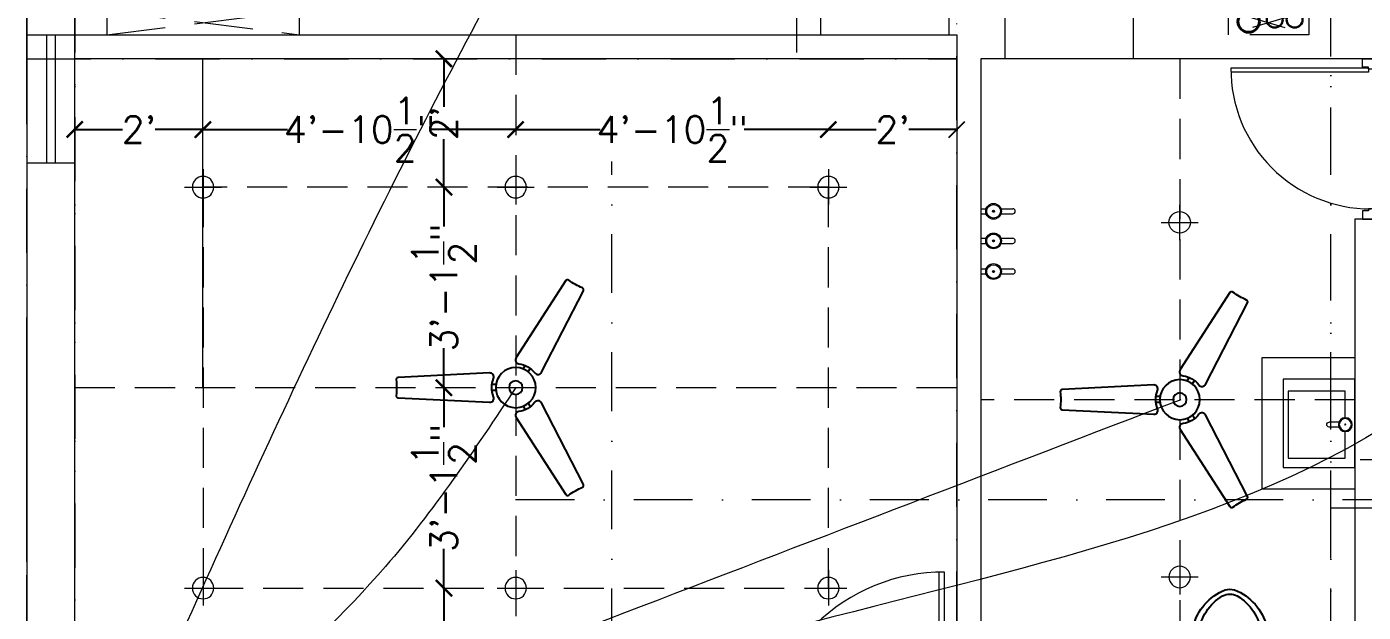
# Model space of a CAD drawing. Header units: inches. Extents: x 10416 to 14183, y 3009 to 10486.
# Drawn here: x 11185.9 to 11436, y 6540.8 to 6650.4 of the extents above; entities that cross this region are included whole.
import ezdxf

# ---------------------------------------------------------------- set-up
doc = ezdxf.new("R2010")
doc.units = ezdxf.units.IN
doc.header["$MEASUREMENT"] = 0
doc.header["$PDMODE"] = 98
for name, pattern in [('DASHDOTX2', [2, 1, -0.5, 0, -0.5]), ('DASHEDX2', [1.5, 1, -0.5]), ('HIDDENX2', [0.75, 0.5, -0.25])]:
    doc.linetypes.add(name, pattern=pattern)
doc.layers.get('0').update_dxf_attribs({"lineweight": 9})
doc.layers.get('Defpoints').update_dxf_attribs({"lineweight": 9})
for name, color, linetype in [('A7- wall', 12, 'Continuous'), ('A7-arch', 144, 'DASHEDX2'), ('A7-cut out', 252, 'DASHDOTX2'), ('A7-door', 33, 'Continuous'), ('A7-sanitary', 132, 'Continuous'), ('A7-window', 4, 'Continuous'), ('AV-ele line', 252, 'HIDDENX2')]:
    doc.layers.add(name, color=color, linetype=linetype)
for name, color, linetype, lineweight in [('DIM', 7, 'Continuous', 9), ('electrica', 8, 'Continuous', 0), ('elehatch', 7, 'Continuous', 0)]:
    doc.layers.add(name, color=color, linetype=linetype, lineweight=lineweight)
doc.styles.get("Standard").update_dxf_attribs({"font": 'txt.shx', "height": 5})
doc.dimstyles.new('FERDIM', dxfattribs={"dimtxt": 5, "dimasz": 3, "dimexe": 0.1875, "dimexo": 0.375, "dimgap": 0.125, "dimtad": 0, "dimdec": 1, "dimzin": 0, "dimdsep": 46, "dimlunit": 4, "dimtxsty": 'Standard', "dimblk1": 'OBLIQUE', "dimblk2": 'ARCHTICK', "dimsah": 1, "dimcen": 0.09375, "dimdle": 0.1875, "dimclrd": 256, "dimclre": 256, "dimclrt": 256, "dimadec": 0, "dimazin": 3, "dimtfac": 1, "dimtdec": 1, "dimtofl": 0, "dimtmove": 1, "dimatfit": 3, "dimldrblk": 'OPEN30', "dimfxl": 1, "dimtolj": 1, "dimtzin": 0, "dimarcsym": 0})

# ---------------------------------------------------------------- blocks, each defined once
blk = doc.blocks.new('*U13')
for p, q in [((9.5, -6), (9.5, -2)), ((-10, -8.5), (-8, -8.5)), ((-10, -9.5), (-10, -8.5)), ((-8, -8.5), (-8, -8)), ((-7, -8), (-7, -9.5)), ((-4, -8), (-6, -14)), ((4, -8), (6, -14)), ((-7, -9.5), (-10, -9.5)), ((4, -14), (-4, -14))]:
    blk.add_line(p, q)
blk.add_lwpolyline([(10.5, -8), (10.5, 0), (-10.5, 0), (-10.5, -8)], close=True)
for points in [[(-9.5, -2), (-9.5, -6)], [(8.5, -1), (-8.5, -1)], [(-8.5, -7), (8.5, -7)]]:
    blk.add_lwpolyline(points)
for centre, radius, start, end in [((-8.62, -1.88), 0.884, 81.8699, 188.1301), ((8.62, -1.88), 0.884, 351.8699, 98.1301), ((-8.62, -6.12), 0.884, 171.8699, 278.1301), ((8.62, -6.12), 0.884, 261.8699, 8.1301), ((3.52, -21.58), 12.17, 141.4691, 247.9714), ((4.2, -21.82), 11.33, 136.3677, 238.9468), ((-3.52, -21.58), 12.17, 292.0284, 38.5307), ((-4.2, -21.82), 11.33, 301.053, 43.6321), ((0, -27.88), 4, 245.7318, 294.2682), ((0, -29), 4, 254.8605, 285.1395)]:
    blk.add_arc(centre, radius, start, end)
blk = doc.blocks.new('FFDF')
at = {"layer": 'A7-sanitary', "lineweight": 9}
for p, q in [((20303.78, 256.15), (20303.78, 255.15)), ((20304.72, 256.15), (20304.72, 255.14)), ((20309.5, 256.15), (20309.5, 255.15)), ((20310.45, 256.15), (20310.45, 255.14)), ((20315.04, 256.15), (20315.04, 255.15)), ((20315.99, 256.15), (20315.99, 255.14)), ((20304.41, 253.83), (20304.06, 253.68)), ((20310.14, 253.83), (20309.79, 253.68)), ((20315.68, 253.83), (20315.33, 253.68)), ((20303.78, 252.36), (20303.78, 250.16)), ((20304.72, 252.37), (20304.72, 250.16)), ((20309.5, 252.36), (20309.5, 250.16)), ((20310.45, 252.37), (20310.45, 250.16)), ((20315.04, 252.36), (20315.04, 250.16)), ((20315.99, 252.37), (20315.99, 250.16))]:
    blk.add_line(p, q, dxfattribs=at)
for centre, radius in [((20304.24, 253.75), 1.47), ((20309.97, 253.75), 1.47), ((20315.5, 253.75), 1.47), ((20304.24, 253.75), 1.28), ((20304.24, 253.75), 0.19), ((20309.97, 253.75), 1.28), ((20309.97, 253.75), 0.19), ((20315.5, 253.75), 1.28), ((20315.5, 253.75), 0.19)]:
    blk.add_circle(centre, radius, dxfattribs=at)
for centre in [(20304.25, 250.16), (20309.98, 250.16), (20315.51, 250.16)]:
    blk.add_arc(centre, 0.474, 180, 0, dxfattribs=at)
blk = doc.blocks.new('GFGGFFG')
at = {"layer": 'A7-sanitary', "lineweight": 9}
for p, q in [((20260.78, 242.76), (20260.78, 256.15)), ((20260.78, 256.15), (20277.33, 256.15)), ((20277.33, 256.15), (20277.33, 242.76)), ((20268.37, 253.14), (20268.37, 251.32)), ((20268.75, 254.31), (20268.88, 254.42)), ((20269.26, 253.14), (20269.26, 251.32)), ((20277.33, 242.76), (20260.78, 242.76))]:
    blk.add_line(p, q, dxfattribs=at)
blk.add_lwpolyline([(20270.12, 254.36), (20275.07, 254.36), (20275.07, 243.65), (20262.57, 243.65), (20262.57, 254.36), (20267.51, 254.36)], dxfattribs=at)
for radius in [1.3, 1.13, 0.0821]:
    blk.add_circle((20268.82, 254.36), radius, dxfattribs=at)
blk.add_arc((20268.82, 251.32), 0.446, 180, 0, dxfattribs=at)
blk = doc.blocks.new('tdyjyu')
at = {"layer": 'A7- wall', "color": 0, "lineweight": 13, "ltscale": 45}
for p, q in [((13437.21, 6621.56), (13419.82, 6621.56)), ((13419.82, 6621.56), (13419.82, 6597.01)), ((13437.21, 6597.01), (13419.82, 6597.01))]:
    blk.add_line(p, q, dxfattribs=at)
at = {"layer": 'A7-sanitary', "lineweight": 9}
blk.add_blockref('FFDF', (-7029.6, 6497.65), dxfattribs=at)
at = {"layer": 'A7-sanitary', "lineweight": 9, "xscale": -0.8359999999905994, "yscale": 0.8359999999905994, "zscale": 0.8360000000000118}
for p, rotation in [((13328.21, 6735.56), 270), ((13413.83, 6550.68), 180)]:
    blk.add_blockref('*U13', p, dxfattribs=dict(at, rotation=rotation))
at = {"layer": 'A7-sanitary', "lineweight": 9, "xscale": -1, "rotation": 270}
for p in [(13070.58, -13573.42), (13181.06, -13659.77)]:
    blk.add_blockref('GFGGFFG', p, dxfattribs=at)
at = {"layer": 'A7-sanitary', "lineweight": 9, "rotation": 89.99999999999999}
blk.add_blockref('FFDF', (13623.36, -13666.55), dxfattribs=at)
blk = doc.blocks.new('WTHREREG')
at = {"layer": 'A7-door', "lineweight": 0}
for p, q in [((677.32, -489.1), (677.32, -493.1)), ((679.32, -489.1), (677.32, -489.1)), ((679.32, -490.6), (679.32, -489.1)), ((679.82, -490.6), (679.32, -490.6)), ((679.32, -493.1), (679.32, -491.6)), ((679.32, -491.6), (679.82, -491.6)), ((679.82, -491.6), (679.82, -490.6)), ((677.32, -493.1), (679.32, -493.1))]:
    blk.add_line(p, q, dxfattribs=at)
blk = doc.blocks.new('EWRT5RYH6THYH')
at = {"lineweight": 0}
for p, q in [((713.07, -490.6), (713.07, -457.11)), ((714.07, -490.6), (714.07, -457.1)), ((714.07, -490.6), (713.07, -490.6))]:
    blk.add_line(p, q, dxfattribs=at)
blk.add_arc((713.82, -491.1), 34, 89.5787, 180, dxfattribs=at)
blk.add_blockref('WTHREREG', (0, 0), dxfattribs=at)
at = {"lineweight": 0, "xscale": -1}
blk.add_blockref('WTHREREG', (1393.64, 0), dxfattribs=at)
blk = doc.blocks.new('rrttrhtrhr')
at = {"layer": 'A7-arch', "lineweight": 13, "ltscale": 11}
for p, q in [((12003.71, 6686.47), (12039.71, 6681.97)), ((12003.71, 6681.97), (12039.71, 6686.47))]:
    blk.add_line(p, q, dxfattribs=at)
at = {"layer": 'A7-cut out', "lineweight": 13, "ltscale": 11}
for p, q in [((12213.58, 6681.97), (12213.58, 6686.47)), ((12213.58, 6686.47), (12228.58, 6681.97)), ((12228.58, 6686.47), (12213.58, 6681.97)), ((12228.58, 6686.47), (12228.58, 6681.97)), ((12228.58, 6681.97), (12213.58, 6681.97))]:
    blk.add_line(p, q, dxfattribs=at)
at = {"layer": 'A7-sanitary', "color": 3, "lineweight": 40, "ltscale": 45}
blk.add_circle((12217.34, 6684.44), 2, dxfattribs=at)
at = {"layer": 'A7-sanitary', "lineweight": 30, "ltscale": 45}
for centre in [(12222.21, 6684.82), (12225.94, 6684.82)]:
    blk.add_circle(centre, 1.5, dxfattribs=at)
at = {"layer": 'A7-window', "lineweight": 13, "ltscale": 45}
for p, q in [((11992.41, 6681.97), (11992.41, 6657.97)), ((11994.01, 6681.97), (11994.01, 6657.97))]:
    blk.add_line(p, q, dxfattribs=at)
at = {"layer": 'elehatch', "lineweight": 13, "ltscale": 45}
for p, q in [((11988.71, 6762.97), (11988.71, 6314.47)), ((12003.71, 6686.47), (12003.71, 6681.97)), ((12039.71, 6686.47), (12039.71, 6681.97)), ((12137.21, 6686.47), (12137.21, 6681.97)), ((12161.21, 6686.47), (12161.21, 6681.97)), ((12171.71, 6686.47), (12171.71, 6677.47)), ((12195.71, 6686.47), (12195.71, 6677.47)), ((11988.71, 6681.97), (12162.71, 6681.97)), ((11997.71, 6318.97), (11997.71, 6681.97)), ((12162.71, 6681.97), (12162.71, 6545.47)), ((12241.71, 6677.47), (12167.21, 6677.47)), ((12167.21, 6677.47), (12167.21, 6545.47)), ((11997.71, 6657.97), (11988.71, 6657.97)), ((12237.21, 6647.47), (12237.21, 6549.97)), ((12241.71, 6647.47), (12237.21, 6647.47))]:
    blk.add_line(p, q, dxfattribs=at)
at = {"layer": 'A7-door', "lineweight": 13, "xscale": 0.7692307692304894, "yscale": 0.7692307692304894, "zscale": 0.7692307692304894, "rotation": 90}
blk.add_blockref('EWRT5RYH6THYH', (11862.4, 6126.46), dxfattribs=at)
at = {"layer": 'A7-door', "lineweight": 13}
blk.add_blockref('EWRT5RYH6THYH', (11446.39, 7038.57), dxfattribs=at)
blk = doc.blocks.new('fthytjut')
at = {"layer": 'A7-cut out', "color": 251, "lineweight": 5, "ltscale": 11}
for p, q in [((13197.71, 9747.49), (13197.71, 10440.58)), ((13432.71, 9747.49), (13432.71, 10440.58)), ((13298.21, 9747.49), (13298.21, 10258.28)), ((13666.88, 10194.97), (13279.21, 10194.97))]:
    blk.add_line(p, q, dxfattribs=at)
blk = doc.blocks.new('co')
at = {"layer": 'electrica', "color": 80, "lineweight": 20, "ltscale": 1.5}
for p, q in [((18888.76, 657.94), (18888.76, 651.33)), ((18892.21, 654.6), (18885.29, 654.6))]:
    blk.add_line(p, q, dxfattribs=at)
blk.add_circle((18888.76, 654.6), 2.01, dxfattribs=at)
blk = doc.blocks.new('FA')
at = {"layer": 'electrica', "color": 6, "lineweight": 25}
for p, q in [((-33654.11, -23460.69), (-33654.79, -23459.51)), ((-33652.35, -23459.68), (-33653.04, -23458.5)), ((-33643.22, -23464.96), (-33641.86, -23464.96)), ((-33643.22, -23466.98), (-33641.86, -23466.98)), ((-33654.11, -23471.24), (-33654.79, -23472.42)), ((-33652.35, -23472.25), (-33653.04, -23473.43))]:
    blk.add_line(p, q, dxfattribs=at).dxf.unprotected_set("ltscale", 0)
for points in [[(-33650.01, -23455.87, -0.549921), (-33650.97, -23457.94, 0.197812), (-33656.31, -23461.02, -0.549921), (-33658.58, -23460.82), (-33672.66, -23433.35, -0.431948), (-33672.33, -23432.42, 0.055015), (-33667.72, -23429.76, -0.431948), (-33666.76, -23429.94)], [(-33641.09, -23470.91, -0.549921), (-33642.4, -23469.05, 0.197812), (-33642.4, -23462.88, -0.549921), (-33641.09, -23461.02), (-33610.26, -23462.56, -0.431948), (-33609.62, -23463.3, 0.055015), (-33609.62, -23468.63, -0.431948), (-33610.26, -23469.38)], [(-33658.58, -23471.12, -0.549921), (-33656.31, -23470.91, 0.197812), (-33650.97, -23474, -0.549921), (-33650.01, -23476.07), (-33666.76, -23502, -0.431948), (-33667.72, -23502.17, 0.055015), (-33672.33, -23499.51, -0.431948), (-33672.66, -23498.58)]]:
    blk.add_lwpolyline(points, format="xyb", close=True, dxfattribs=at).dxf.unprotected_set("ltscale", 0)
for radius in [6.75, 2.28]:
    blk.add_circle((-33649.89, -23465.97), radius, dxfattribs=at).dxf.unprotected_set("ltscale", 0)
blk = doc.blocks.new('_Oblique')
at = {"color": 0, "linetype": 'ByBlock', "lineweight": -2}
blk.add_line((-0.5, -0.5), (0.5, 0.5), dxfattribs=at)
blk = doc.blocks.new('_ArchTick')
at = {"layer": 'DIM', "color": 0, "const_width": 0.15}
blk.add_lwpolyline([(-0.5, -0.5), (0.5, 0.5)], dxfattribs=at)
blk = doc.blocks.new('*D212')
at = {"lineweight": -2, "ltscale": 45, "transparency": 16777216}
for p, q in [((11263.95, 6545.35), (11263.76, 6545.35)), ((11263.95, 6521.35), (11263.76, 6521.35))]:
    blk.add_line(p, q, dxfattribs=at)
at = {"color": 5, "lineweight": -2, "ltscale": 45, "transparency": 16777216}
for p, q in [((11263.95, 6545.54), (11263.95, 6536.39)), ((11263.95, 6521.16), (11263.95, 6530.31))]:
    blk.add_line(p, q, dxfattribs=at)
at = {"layer": 'Defpoints', "color": 0, "ltscale": 45, "transparency": 16777216}
for p in [(11263.95, 6545.35), (11263.95, 6545.35), (11263.95, 6521.35)]:
    blk.add_point(p, dxfattribs=at)
at = {"color": 5, "lineweight": -2, "ltscale": 45, "transparency": 16777216, "xscale": 3, "yscale": 3, "zscale": 3}
for name, p, rotation in [('_ArchTick', (11263.95, 6545.35), 90), ('_Oblique', (11263.95, 6521.35), 270)]:
    blk.add_blockref(name, p, dxfattribs=dict(at, rotation=rotation))
at = {"color": 5, "lineweight": 13, "ltscale": 45, "transparency": 16777216, "insert": (11263.95, 6533.35), "char_height": 5, "attachment_point": 5, "rotation": 90}
blk.add_mtext("\\A1;2'", dxfattribs=at)
blk = doc.blocks.new('_Open30')
at = {"color": 0, "linetype": 'ByBlock', "lineweight": -2}
for p, q in [((-1, 0.268), (0, 0)), ((0, 0), (-1, -0.268)), ((0, 0), (-1, 0))]:
    blk.add_line(p, q, dxfattribs=at)
blk = doc.blocks.new('*D213')
at = {"lineweight": -2, "ltscale": 45, "transparency": 16777216}
for p, q in [((11263.95, 6582.85), (11263.76, 6582.85)), ((11263.95, 6545.35), (11263.76, 6545.35))]:
    blk.add_line(p, q, dxfattribs=at)
at = {"color": 5, "lineweight": -2, "ltscale": 45, "transparency": 16777216}
for p, q in [((11263.95, 6583.04), (11263.95, 6575.48)), ((11263.95, 6545.16), (11263.95, 6552.73))]:
    blk.add_line(p, q, dxfattribs=at)
at = {"layer": 'Defpoints', "color": 0, "ltscale": 45, "transparency": 16777216}
for p in [(11263.95, 6582.85), (11263.95, 6582.85), (11263.95, 6545.35)]:
    blk.add_point(p, dxfattribs=at)
at = {"color": 5, "lineweight": -2, "ltscale": 45, "transparency": 16777216, "xscale": 3, "yscale": 3, "zscale": 3}
for name, p, rotation in [('_ArchTick', (11263.95, 6582.85), 90), ('_Oblique', (11263.95, 6545.35), 270)]:
    blk.add_blockref(name, p, dxfattribs=dict(at, rotation=rotation))
at = {"color": 5, "lineweight": 13, "ltscale": 45, "transparency": 16777216, "insert": (11263.95, 6564.1), "char_height": 5, "attachment_point": 5, "rotation": 90}
blk.add_mtext('\\A1;3\'-1{\\H1x;\\S1/2;}"', dxfattribs=at)
blk = doc.blocks.new('*D214')
at = {"lineweight": -2, "ltscale": 45, "transparency": 16777216}
for p, q in [((11263.95, 6620.35), (11263.76, 6620.35)), ((11263.95, 6582.85), (11263.76, 6582.85))]:
    blk.add_line(p, q, dxfattribs=at)
at = {"color": 5, "lineweight": -2, "ltscale": 45, "transparency": 16777216}
for p, q in [((11263.95, 6620.54), (11263.95, 6612.98)), ((11263.95, 6582.66), (11263.95, 6590.23))]:
    blk.add_line(p, q, dxfattribs=at)
at = {"layer": 'Defpoints', "color": 0, "ltscale": 45, "transparency": 16777216}
for p in [(11263.95, 6620.35), (11263.95, 6620.35), (11263.95, 6582.85)]:
    blk.add_point(p, dxfattribs=at)
at = {"color": 5, "lineweight": -2, "ltscale": 45, "transparency": 16777216, "xscale": 3, "yscale": 3, "zscale": 3}
for name, p, rotation in [('_ArchTick', (11263.95, 6620.35), 90), ('_Oblique', (11263.95, 6582.85), 270)]:
    blk.add_blockref(name, p, dxfattribs=dict(at, rotation=rotation))
at = {"color": 5, "lineweight": 13, "ltscale": 45, "transparency": 16777216, "insert": (11263.95, 6601.6), "char_height": 5, "attachment_point": 5, "rotation": 90}
blk.add_mtext('\\A1;3\'-1{\\H1x;\\S1/2;}"', dxfattribs=at)
blk = doc.blocks.new('*D215')
at = {"color": 5, "lineweight": -2, "ltscale": 45, "transparency": 16777216}
for p, q in [((11263.95, 6644.54), (11263.95, 6635.39)), ((11263.95, 6620.16), (11263.95, 6629.31))]:
    blk.add_line(p, q, dxfattribs=at)
at = {"lineweight": -2, "ltscale": 45, "transparency": 16777216}
for p, q in [((11263.95, 6644.35), (11264.14, 6644.35)), ((11263.95, 6620.35), (11263.76, 6620.35))]:
    blk.add_line(p, q, dxfattribs=at)
at = {"layer": 'Defpoints', "color": 0, "ltscale": 45, "transparency": 16777216}
for p in [(11263.59, 6644.35), (11263.95, 6644.35), (11263.95, 6620.35)]:
    blk.add_point(p, dxfattribs=at)
at = {"color": 5, "lineweight": -2, "ltscale": 45, "transparency": 16777216, "xscale": 3, "yscale": 3, "zscale": 3}
for name, p, rotation in [('_ArchTick', (11263.95, 6644.35), 90), ('_Oblique', (11263.95, 6620.35), 270)]:
    blk.add_blockref(name, p, dxfattribs=dict(at, rotation=rotation))
at = {"color": 5, "lineweight": 13, "ltscale": 45, "transparency": 16777216, "insert": (11263.95, 6632.35), "char_height": 5, "attachment_point": 5, "rotation": 90}
blk.add_mtext("\\A1;2'", dxfattribs=at)
blk = doc.blocks.new('*D216')
at = {"color": 5, "lineweight": -2, "ltscale": 45, "transparency": 16777216}
for p, q in [((11335.72, 6631.14), (11344.86, 6631.14)), ((11360.09, 6631.14), (11350.95, 6631.14))]:
    blk.add_line(p, q, dxfattribs=at)
at = {"lineweight": -2, "ltscale": 45, "transparency": 16777216}
for p, q in [((11335.9, 6631.18), (11335.9, 6630.96)), ((11359.9, 6631.18), (11359.9, 6630.96))]:
    blk.add_line(p, q, dxfattribs=at)
at = {"layer": 'Defpoints', "color": 0, "ltscale": 45, "transparency": 16777216}
for p in [(11335.9, 6631.98), (11359.9, 6631.98), (11335.9, 6631.14)]:
    blk.add_point(p, dxfattribs=at)
at = {"color": 5, "lineweight": -2, "ltscale": 45, "transparency": 16777216, "xscale": 3, "yscale": 3, "zscale": 3, "rotation": 180}
blk.add_blockref('_ArchTick', (11335.9, 6631.14), dxfattribs=at)
at = {"color": 5, "lineweight": -2, "ltscale": 45, "transparency": 16777216, "xscale": 3, "yscale": 3, "zscale": 3}
blk.add_blockref('_Oblique', (11359.9, 6631.14), dxfattribs=at)
at = {"color": 5, "lineweight": 13, "ltscale": 45, "transparency": 16777216, "insert": (11347.9, 6631.14), "char_height": 5, "attachment_point": 5}
blk.add_mtext("\\A1;2'", dxfattribs=at)
blk = doc.blocks.new('*D217')
at = {"color": 5, "lineweight": -2, "ltscale": 45, "transparency": 16777216}
for p, q in [((11277.22, 6631.14), (11293.2, 6631.14)), ((11336.09, 6631.14), (11320.11, 6631.14))]:
    blk.add_line(p, q, dxfattribs=at)
at = {"lineweight": -2, "ltscale": 45, "transparency": 16777216}
for p, q in [((11277.4, 6631.14), (11277.4, 6631.33)), ((11335.9, 6631.18), (11335.9, 6630.96))]:
    blk.add_line(p, q, dxfattribs=at)
at = {"layer": 'Defpoints', "color": 0, "ltscale": 45, "transparency": 16777216}
for p in [(11335.9, 6631.98), (11277.4, 6631.14), (11277.4, 6631.14)]:
    blk.add_point(p, dxfattribs=at)
at = {"color": 5, "lineweight": -2, "ltscale": 45, "transparency": 16777216, "xscale": 3, "yscale": 3, "zscale": 3, "rotation": 180}
blk.add_blockref('_ArchTick', (11277.4, 6631.14), dxfattribs=at)
at = {"color": 5, "lineweight": -2, "ltscale": 45, "transparency": 16777216, "xscale": 3, "yscale": 3, "zscale": 3}
blk.add_blockref('_Oblique', (11335.9, 6631.14), dxfattribs=at)
at = {"color": 5, "lineweight": 13, "ltscale": 45, "transparency": 16777216, "insert": (11306.65, 6631.14), "char_height": 5, "attachment_point": 5}
blk.add_mtext('\\A1;4\'-10{\\H1x;\\S1/2;}"', dxfattribs=at)
blk = doc.blocks.new('*D218')
at = {"color": 5, "lineweight": -2, "ltscale": 45, "transparency": 16777216}
for p, q in [((11218.68, 6631.14), (11234.68, 6631.14)), ((11277.59, 6631.14), (11261.6, 6631.14))]:
    blk.add_line(p, q, dxfattribs=at)
at = {"lineweight": -2, "ltscale": 45, "transparency": 16777216}
for p, q in [((11218.87, 6631.18), (11218.87, 6630.96)), ((11277.4, 6631.14), (11277.4, 6631.33))]:
    blk.add_line(p, q, dxfattribs=at)
at = {"layer": 'Defpoints', "color": 0, "ltscale": 45, "transparency": 16777216}
for p in [(11218.87, 6631.66), (11218.87, 6631.14), (11277.4, 6631.14)]:
    blk.add_point(p, dxfattribs=at)
at = {"color": 5, "lineweight": -2, "ltscale": 45, "transparency": 16777216, "xscale": 3, "yscale": 3, "zscale": 3, "rotation": 180}
blk.add_blockref('_ArchTick', (11218.87, 6631.14), dxfattribs=at)
at = {"color": 5, "lineweight": -2, "ltscale": 45, "transparency": 16777216, "xscale": 3, "yscale": 3, "zscale": 3}
blk.add_blockref('_Oblique', (11277.4, 6631.14), dxfattribs=at)
at = {"color": 5, "lineweight": 13, "ltscale": 45, "transparency": 16777216, "insert": (11248.14, 6631.14), "char_height": 5, "attachment_point": 5}
blk.add_mtext('\\A1;4\'-10{\\H1x;\\S1/2;}"', dxfattribs=at)
blk = doc.blocks.new('*D219')
at = {"color": 5, "lineweight": -2, "ltscale": 45, "transparency": 16777216}
for p, q in [((11194.72, 6631.14), (11203.85, 6631.14)), ((11219.06, 6631.14), (11209.93, 6631.14))]:
    blk.add_line(p, q, dxfattribs=at)
at = {"lineweight": -2, "ltscale": 45, "transparency": 16777216}
for p, q in [((11194.9, 6631.14), (11194.9, 6631.33)), ((11218.87, 6631.18), (11218.87, 6630.96))]:
    blk.add_line(p, q, dxfattribs=at)
at = {"layer": 'Defpoints', "color": 0, "ltscale": 45, "transparency": 16777216}
for p in [(11194.9, 6631.14), (11194.9, 6630.95), (11218.87, 6631.66)]:
    blk.add_point(p, dxfattribs=at)
at = {"color": 5, "lineweight": -2, "ltscale": 45, "transparency": 16777216, "xscale": 3, "yscale": 3, "zscale": 3, "rotation": 180}
blk.add_blockref('_ArchTick', (11194.9, 6631.14), dxfattribs=at)
at = {"color": 5, "lineweight": -2, "ltscale": 45, "transparency": 16777216, "xscale": 3, "yscale": 3, "zscale": 3}
blk.add_blockref('_Oblique', (11218.87, 6631.14), dxfattribs=at)
at = {"color": 5, "lineweight": 13, "ltscale": 45, "transparency": 16777216, "insert": (11206.89, 6631.14), "char_height": 5, "attachment_point": 5}
blk.add_mtext("\\A1;2'", dxfattribs=at)
blk = doc.blocks.new('hhjhjhjhj')
at = {"layer": 'A7-cut out', "lineweight": 13, "ltscale": 12}
for p, q in [((12110.33, 3162.97), (12110.33, 3077.47)), ((12140.33, 2945.47), (12140.33, 3086.47)), ((11966.33, 3077.47), (12140.33, 3077.47)), ((12348.33, 3002.47), (12210.33, 3002.47))]:
    blk.add_line(p, q, dxfattribs=at)
for points in [[(11975.33, 3162.97), (11975.33, 2751.97), (11966.33, 2751.97), (11966.33, 3162.97)], [(12348.33, 3162.97), (12348.33, 2718.97), (12210.33, 2718.97), (12210.33, 3162.97)], [(12210.33, 2993.47), (12348.33, 2993.47)]]:
    blk.add_lwpolyline(points, dxfattribs=at)

msp = doc.modelspace()

# ---------------------------------------------------------------- linework, layer by layer
at = {"ltscale": 45}
msp.add_line((11359.9, 6644.35), (11194.9, 6644.35), dxfattribs=at)
at = {"color": 5, "lineweight": 13, "ltscale": 45}
msp.add_line((11218.87, 6582.85), (11218.87, 6644.35), dxfattribs=at)
at = {"layer": 'A7-cut out', "lineweight": 13, "ltscale": 45}
msp.add_lwpolyline([(11567.9, 6189.85), (11185.9, 6189.85), (11185.9, 6729.85), (11567.9, 6729.85)], close=True, dxfattribs=at)
at = {"layer": 'AV-ele line', "lineweight": 13, "ltscale": 15}
for p, q in [((11277.4, 6648.85), (11277.4, 6516.85)), ((11401.65, 6644.35), (11401.65, 6516.85)), ((11194.9, 6582.85), (11359.9, 6582.85)), ((11434.4, 6580.6), (11364.4, 6580.6))]:
    msp.add_line(p, q, dxfattribs=at)
msp.add_lwpolyline([(11335.9, 6620.35), (11218.9, 6620.35), (11218.9, 6545.35), (11335.9, 6545.35)], close=True, dxfattribs=at)
at = {"layer": 'electrica', "lineweight": 13, "ltscale": 45}
for points in [[(11289.4, 6687.1), (11258.65, 6629.33), (11199.95, 6503.23)], [(11277.4, 6582.85), (11253.03, 6549.4), (11199.95, 6503.23)], [(11401.82, 6580.6), (11199.95, 6503.23)], [(11364.9, 6386), (11366.23, 6446.44), (11346.93, 6519.11), (11199.05, 6503.51)], [(11498.9, 6355.6), (11479.59, 6447.1), (11394.96, 6528.74), (11255.48, 6522.68), (11200.17, 6503.79)]]:
    msp.add_spline(points, degree=3, dxfattribs=at)
msp.add_open_spline([(11498.9, 6633.1), (11483.68, 6618.08), (11445.56, 6561.69), (11305.85, 6537.81), (11246.64, 6507.12), (11199.05, 6503.51)], degree=3, knots=[0, 0, 0, 0, 81.995912, 204.532263, 351.970742, 351.970742, 351.970742, 351.970742], dxfattribs=at)

# ---------------------------------------------------------------- block references
at = {"layer": 'A7-cut out', "lineweight": 5}
msp.add_blockref('fthytjut', (-2002.81, -3633.12), dxfattribs=at)
at = {"layer": 'A7-cut out', "lineweight": 13}
msp.add_blockref('hhjhjhjhj', (-780.43, 3566.88), dxfattribs=at)
at = {"layer": 'A7-sanitary', "lineweight": 9}
msp.add_blockref('tdyjyu', (-2002.81, -33.12), dxfattribs=at)
at = {"layer": 'AV-ele line', "lineweight": 13, "ltscale": 15}
msp.add_blockref('rrttrhtrhr', (-802.81, -33.12), dxfattribs=at)
at = {"layer": 'electrica', "lineweight": 30, "xscale": -1}
for p in [(30107.66, 5965.75), (30166.16, 5965.75), (30224.66, 5965.75), (30290.38, 5892.84), (30107.66, 5890.75), (30166.16, 5890.75), (30224.66, 5890.75)]:
    msp.add_blockref('co', p, dxfattribs=at)
at = {"layer": 'electrica', "lineweight": 30, "rotation": 180}
msp.add_blockref('co', (30290.38, 7268.36), dxfattribs=at)
at = {"layer": 'electrica', "lineweight": 30, "xscale": -0.5555000000058499, "yscale": 0.5555000000058499, "zscale": 0.5555000000000004}
for p in [(-7415.11, 19618.2), (-7290.86, 19615.95)]:
    msp.add_blockref('FA', p, dxfattribs=at)

# ---------------------------------------------------------------- dimensions: what is measured, and where the dimension line sits
at = {"color": 5, "lineweight": 13, "ltscale": 45}
for base, p1, p2, picture, middle in [((11263.95, 6644.35), (11263.95, 6620.35), (11263.59, 6644.35), '*D215', (11263.95, 6632.35)), ((11263.95, 6620.35), (11263.95, 6582.85), (11263.95, 6620.35), '*D214', (11263.95, 6601.6)), ((11263.95, 6582.85), (11263.95, 6545.35), (11263.95, 6582.85), '*D213', (11263.95, 6564.1)), ((11263.95, 6545.35), (11263.95, 6521.35), (11263.95, 6545.35), '*D212', (11263.95, 6533.35))]:
    dim = msp.add_linear_dim(base=base, p1=p1, p2=p2, angle=90, dimstyle='FERDIM', override={"dimclrd": 5, "dimclrt": 5, "dimfxl": 0.03937, "dimfxlon": 1}, dxfattribs=at)
    dim.commit()
    dim.dimension.update_dxf_attribs({"geometry": picture, "text_midpoint": middle})
for base, p1, p2, picture, middle in [((11218.87, 6631.14), (11277.4, 6631.14), (11218.87, 6631.66), '*D218', (11248.14, 6631.14)), ((11277.4, 6631.14), (11335.9, 6631.98), (11277.4, 6631.14), '*D217', (11306.65, 6631.14)), ((11194.9, 6631.14), (11218.87, 6631.66), (11194.9, 6630.95), '*D219', (11206.89, 6631.14)), ((11335.9, 6631.14), (11359.9, 6631.98), (11335.9, 6631.98), '*D216', (11347.9, 6631.14))]:
    dim = msp.add_linear_dim(base=base, p1=p1, p2=p2, dimstyle='FERDIM', override={"dimclrd": 5, "dimclrt": 5, "dimfxl": 0.03937, "dimfxlon": 1}, dxfattribs=at)
    dim.commit()
    dim.dimension.update_dxf_attribs({"geometry": picture, "text_midpoint": middle})

doc.saveas('drawing.dxf')
